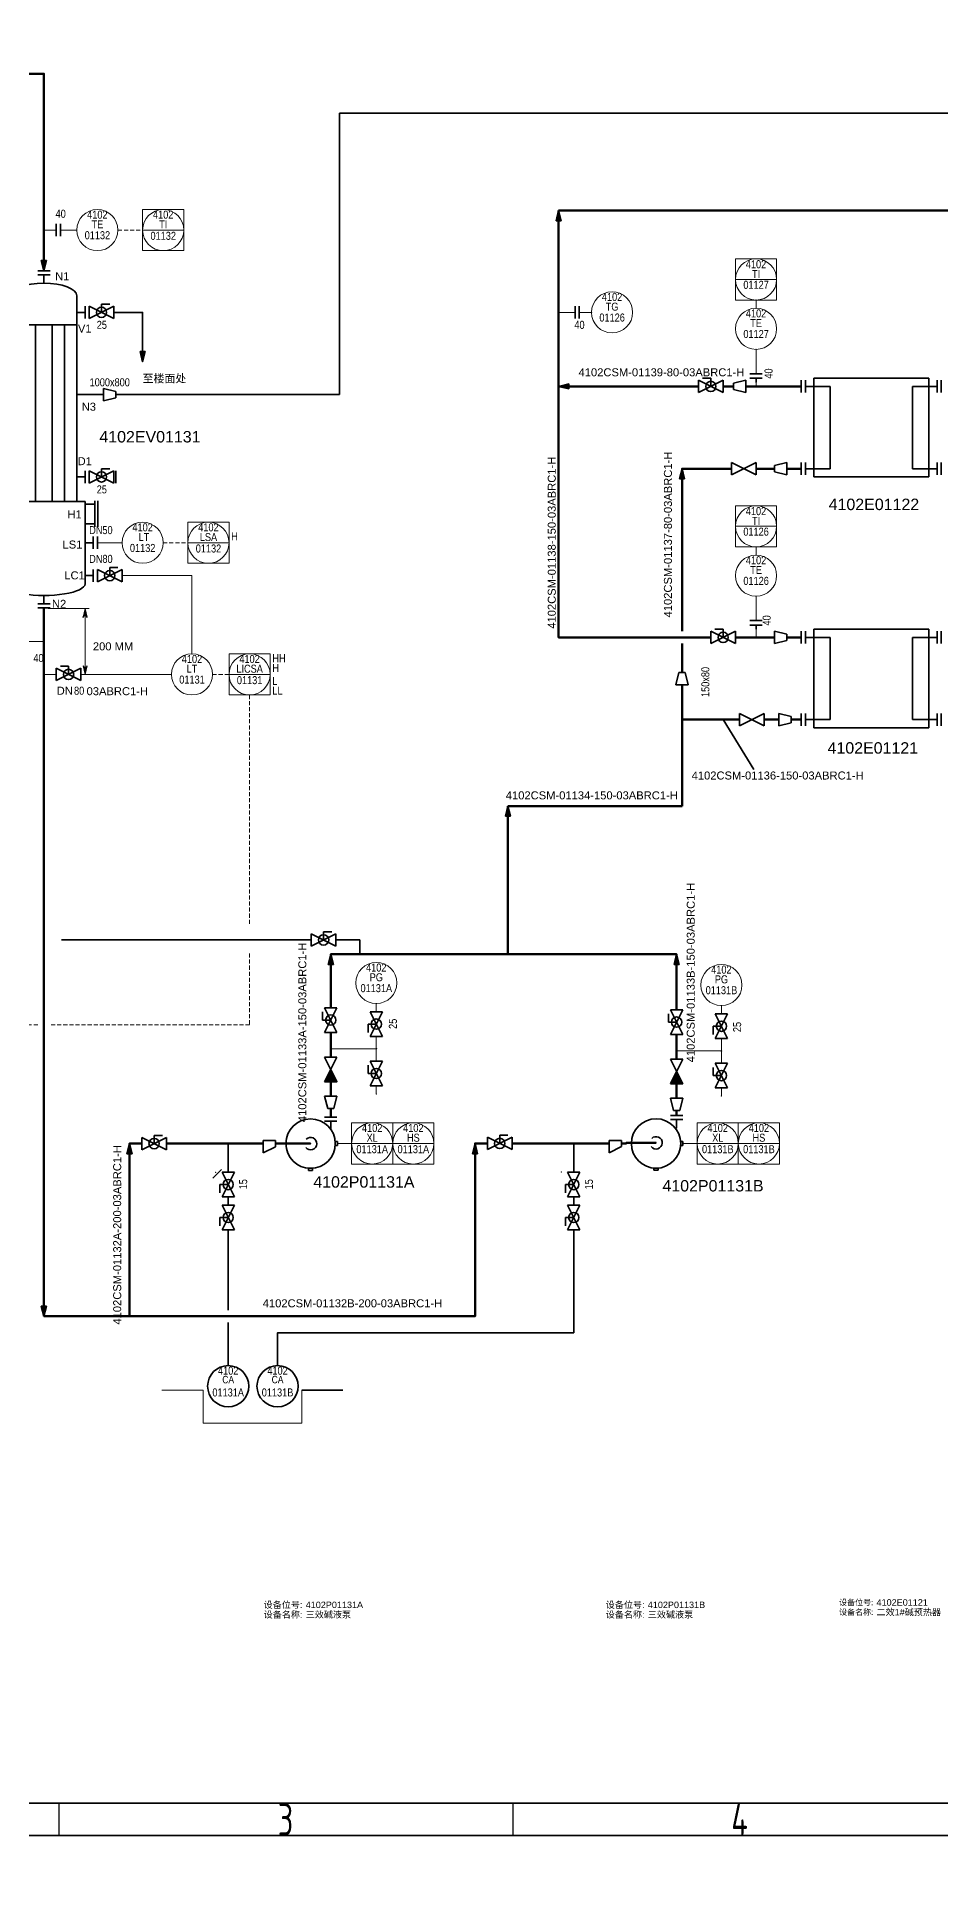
# Model space of a CAD drawing. Extents: x 757 to 8510, y -6585 to 527.
# Drawn here: x 2540 to 2819, y -883 to -316 of the extents above; entities that cross this region are included whole.
import ezdxf
from ezdxf.enums import TextEntityAlignment as Align

# ---------------------------------------------------------------- set-up
doc = ezdxf.new("R2010")
doc.units = 0
doc.header["$MEASUREMENT"] = 0
doc.linetypes.add('ELECTRIC', pattern=[0.1875, 0.125, -0.0625])
doc.layers.get('0').update_dxf_attribs({"linetype": 'CONTINUOUS'})
for name, color, linetype in [('10', 7, 'CONTINUOUS'), ('11', 7, 'CONTINUOUS'), ('12', 7, 'CONTINUOUS'), ('ConsistencyChecks', 7, 'CONTINUOUS'), ('Default', 6, 'CONTINUOUS'), ('Notes', 7, 'CONTINUOUS'), ('PUB_TITLE', 1, 'CONTINUOUS'), ('云线-1A', 6, 'CONTINUOUS'), ('图框', 92, 'CONTINUOUS')]:
    doc.layers.add(name, color=color, linetype=linetype)
doc.styles.add('Arial', font='arial.ttf')
doc.styles.add('Arial Narrow', font='ARIALN.TTF')
doc.styles.add('CD-Title Block', font='gbenor.shx', dxfattribs={"width": 0.8, "bigfont": 'gbcbig.shx'})
doc.styles.add('txt.shx', font='arial.ttf')
doc.linetypes.add('CAPILLARY', pattern='A,0.5,-0.01,["X",Standard,S=0.1,R=0,X=-0.1,Y=-0.05],-0.001', length=0.511)
pattern_1 = [(0, (2339.29, -863.77), (0, 3.175), [])]

# ---------------------------------------------------------------- blocks, each defined once
blk = doc.blocks.new('HORIZ CENTRIFUGAL PUMP', base_point=(96.52, 116.84))
at = {"color": 0, "linetype": 'ByBlock', "lineweight": -2}
blk.add_circle((96.52, 116.84), 7.62, dxfattribs=at)
blk = doc.blocks.new('CHENGDA-FLANGED NOZZLE CONNECT TO TT')
at = {"color": 0, "linetype": 'ByBlock', "lineweight": -2}
for p, q in [((0, 0), (2.54, 0)), ((2.54, 0), (2.54, 1.905)), ((2.54, 1.905), (2.54, -1.905)), ((3.81, 1.905), (3.81, -1.905))]:
    blk.add_line(p, q, dxfattribs=at)
blk = doc.blocks.new('INSTRUMENT CONNECTOR')
at = {"color": 0, "linetype": 'ByBlock', "lineweight": -2}
for p, q in [((0, 0.635), (0.635, 0.635)), ((0, -0.635), (0, 0.635)), ((0.635, 0.635), (0.635, -0.635)), ((0.635, -0.635), (0, -0.635))]:
    blk.add_line(p, q, dxfattribs=at)
blk = doc.blocks.new('FLANGED NOZZLE-INTERNAL')
at = {"color": 0, "linetype": 'ByBlock', "lineweight": -2}
blk.add_arc((0, 0), 1.91, 45.5104, 321.6705, dxfattribs=at)
blk = doc.blocks.new('CHENGDA-FALLING FILM EVAPORATOR')
at = {"color": 0, "linetype": 'ByBlock', "lineweight": -2}
for p, q in [((-10.16, 76.2), (-10.16, 12.7)), ((10.16, 12.7), (10.16, 76.2)), ((-10.16, 67.31), (10.16, 67.31)), ((-6.35, 67.31), (-6.35, 12.7)), ((-2.54, 12.7), (-2.54, 67.31)), ((-2.54, 67.31), (-2.54, 64.77)), ((2.54, 12.7), (2.54, 67.31)), ((2.54, 67.31), (2.54, 64.77)), ((6.35, 12.7), (6.35, 67.31)), ((-12.7, 12.7), (12.7, 12.7)), ((-12.7, 12.7), (-12.7, -12.7)), ((12.7, 12.7), (12.7, -12.7))]:
    blk.add_line(p, q, dxfattribs=at)
for centre, major_axis, ratio, start_param, end_param in [((0, 76.2), (-10.16, 0), 0.387989, 3.141593, 6.283185), ((0, -12.7), (-12.7, 0), 0.280773, 0, 3.141593)]:
    blk.add_ellipse(centre, major_axis=major_axis, ratio=ratio, start_param=start_param, end_param=end_param, dxfattribs=at)
blk = doc.blocks.new('CHENGDA-NO FLANGED NOZZLE')
at = {"color": 0, "linetype": 'ByBlock', "lineweight": -2}
blk.add_line((0, 0), (2.54, 0), dxfattribs=at)
blk = doc.blocks.new('DISCR FIELD MOUNTED PT')
at = {"color": 0, "linetype": 'ByBlock', "lineweight": -2}
blk.add_circle((0, 0), 6.35, dxfattribs=at)
blk = doc.blocks.new('CHENGDA-DCS FUNC ACCESS IN PRIME LOC FOR PUMP', base_point=(1.27, 1.27))
at = {"color": 0, "linetype": 'ByBlock', "lineweight": -2}
for p, q in [((-5.08, 7.62), (7.62, 7.62)), ((-5.08, -5.08), (-5.08, 7.62)), ((7.62, 7.62), (7.62, -5.08)), ((-5.08, 1.27), (7.62, 1.27)), ((7.62, -5.08), (-5.08, -5.08))]:
    blk.add_line(p, q, dxfattribs=at)
blk.add_circle((1.27, 1.27), 6.35, dxfattribs=at)
blk = doc.blocks.new('DISCR FIELD MOUNTED LT')
at = {"color": 0, "linetype": 'ByBlock', "lineweight": -2}
blk.add_circle((0, 0), 6.35, dxfattribs=at)
blk = doc.blocks.new('DISCR FIELD MOUNTED TT')
at = {"color": 0, "linetype": 'ByBlock', "lineweight": -2}
blk.add_circle((0, 0), 6.35, dxfattribs=at)
blk = doc.blocks.new('CONCENTRIC')
at = {"color": 0, "linetype": 'ByBlock', "lineweight": -2}
for p, q in [((-1.905, -1.905), (-1.905, 1.905)), ((-1.905, 1.905), (1.905, 0.953)), ((1.905, 0.953), (1.905, -0.952)), ((1.905, -0.952), (-1.905, -1.905))]:
    blk.add_line(p, q, dxfattribs=at)
blk = doc.blocks.new('CHENGDA-SAMPLES')
at = {"color": 0, "linetype": 'ByBlock', "lineweight": -2}
blk.add_circle((0, 0), 6.35, dxfattribs=at)
blk = doc.blocks.new('ECCENTRIC')
at = {"color": 0, "linetype": 'ByBlock', "lineweight": -2}
for p, q in [((1.905, 0.953), (-1.905, 0.953)), ((-1.905, 0.953), (-1.905, -2.857)), ((1.905, -0.953), (1.905, 0.953)), ((-1.905, -2.857), (1.905, -0.953))]:
    blk.add_line(p, q, dxfattribs=at)
blk = doc.blocks.new('CHECK VALVE')
at = {"linetype": 'ByBlock', "lineweight": -2}
blk.add_hatch(color=0, dxfattribs=at).paths.add_polyline_path([(-3.81, 1.905), (-3.81, -1.905), (0, 0)])
at = {"color": 0, "linetype": 'ByBlock', "lineweight": -2}
for p, q in [((3.81, 1.905), (-3.81, -1.905)), ((-3.81, 1.905), (3.81, -1.905)), ((-3.81, -1.905), (-3.81, 1.905)), ((3.81, -1.905), (3.81, 1.905))]:
    blk.add_line(p, q, dxfattribs=at)
blk.add_lwpolyline([(-3.81, 1.905), (-3.81, -1.905), (0, 0)], close=True, dxfattribs=at)
blk = doc.blocks.new('GLOBE VALVE')
at = {"color": 0, "linetype": 'ByBlock', "lineweight": -2}
for p, q in [((-3.81, -1.905), (3.81, 1.905)), ((3.81, -1.905), (-3.81, 1.905)), ((-3.81, 1.905), (-3.81, -1.905)), ((3.81, 1.905), (3.81, -1.905))]:
    blk.add_line(p, q, dxfattribs=at)
blk = doc.blocks.new('DOUBLE FLANGE')
at = {"color": 0, "linetype": 'ByBlock', "lineweight": -2}
for p, q in [((0, -1.905), (0, 1.905)), ((1.27, -1.905), (1.27, 1.905))]:
    blk.add_line(p, q, dxfattribs=at)
blk = doc.blocks.new('CHENGDA-DCS FUNC ACCESS IN PRIME LOC~1', base_point=(1.27, 1.27))
at = {"color": 0, "linetype": 'ByBlock', "lineweight": -2}
for p, q in [((-5.08, 7.62), (7.62, 7.62)), ((-5.08, -5.08), (-5.08, 7.62)), ((7.62, 7.62), (7.62, -5.08)), ((-5.08, 1.27), (7.62, 1.27)), ((7.62, -5.08), (-5.08, -5.08))]:
    blk.add_line(p, q, dxfattribs=at)
blk.add_circle((1.27, 1.27), 6.35, dxfattribs=at)
blk = doc.blocks.new('FLANGE TO AP AND TT')
at = {"color": 0, "linetype": 'ByBlock', "lineweight": -2}
for p, q in [((0, 0), (-1.27, 0)), ((0, -1.91), (0, 1.9)), ((1.37, -1.89), (1.37, 1.92))]:
    blk.add_line(p, q, dxfattribs=at)
blk = doc.blocks.new('BALL VALVE')
at = {"color": 0, "linetype": 'ByBlock', "lineweight": -2}
for p, q in [((-3.81, 1.905), (-3.81, -1.905)), ((3.81, -1.905), (-3.81, 1.905)), ((-3.81, -1.905), (3.81, 1.905)), ((0, 0), (0, 2.54)), ((0, 2.54), (2.54, 2.54)), ((3.81, 1.905), (3.81, -1.905))]:
    blk.add_line(p, q, dxfattribs=at)
blk.add_circle((0, 0), 1.587, dxfattribs=at)
blk = doc.blocks.new('FLANGE BLIND WITHOUT TAP', base_point=(0.306, 0))
at = {"color": 0, "linetype": 'ByBlock', "lineweight": -2}
blk.add_line((0.635, -1.905), (0.635, 1.905), dxfattribs=at)
blk = doc.blocks.new('A1图框_H')
at = {"layer": '图框', "linetype": 'Continuous'}
for p, q in [((-550.67, 0), (-550.67, -10)), ((-410.5, 0), (-410.5, -10))]:
    blk.add_line(p, q, dxfattribs=at)
blk.add_lwpolyline([(-831, 584), (10, 584), (10, -10), (-831, -10)], close=True, dxfattribs=at)
at = {"layer": '图框', "linetype": 'Continuous', "const_width": 0.5}
blk.add_lwpolyline([(-806, 574), (0, 574), (0, 0), (-806, 0)], close=True, dxfattribs=at)
at = {"layer": '图框', "linetype": 'Continuous', "style": 'CD-Title Block', "width": 0.8}
for s, p in [('3', (-480.67, -5)), ('4', (-340.5, -5))]:
    blk.add_text(s, height=10, dxfattribs=at).set_placement(p, align=Align.MIDDLE)

msp = doc.modelspace()

# ---------------------------------------------------------------- hatches: boundary and pattern name
at = {"layer": '11', "linetype": 'ByBlock'}
for points in [[(2701.38, -370.05), (2700.6, -373.21), (2702.18, -373.21)], [(2542.49, -388.66), (2543.27, -385.5), (2541.69, -385.5)], [(2572.97, -416.73), (2573.75, -413.57), (2572.17, -413.57)], [(2701.38, -424.35), (2704.54, -425.13), (2704.54, -423.55)], [(2739.48, -449.75), (2738.7, -452.91), (2740.28, -452.91)], [(2685.74, -553.89), (2684.96, -557.05), (2686.54, -557.05)], [(2631.05, -599.61), (2630.27, -602.77), (2631.85, -602.77)], [(2737.81, -599.61), (2737.03, -602.77), (2738.61, -602.77)], [(2568.9, -658.08), (2568.12, -661.24), (2569.7, -661.24)], [(2675.58, -658.03), (2674.8, -661.19), (2676.38, -661.19)], [(2542.49, -711.37), (2543.27, -708.21), (2541.69, -708.21)]]:
    msp.add_hatch(color=7, dxfattribs=at).paths.add_polyline_path(points)
at = {"layer": 'Default', "linetype": 'ByBlock'}
for points in [[(2555.19, -494.76), (2555.8, -495.57), (2555.19, -492.93), (2554.58, -495.57)], [(2555.8, -510.61), (2555.19, -513.25), (2554.58, -510.61), (2555.19, -511.42)]]:
    msp.add_hatch(color=7, dxfattribs=at).paths.add_polyline_path(points)
h = msp.add_hatch(dxfattribs=at)
h.set_pattern_fill('LINE', scale=25.4, style=0)
h.set_pattern_definition(pattern_1)
h.paths.add_polyline_path([(2555.19, -494.76), (2555.8, -495.57), (2555.19, -492.93), (2554.58, -495.57)])
h = msp.add_hatch(dxfattribs=at)
h.set_pattern_fill('LINE', scale=25.4, style=0)
h.set_pattern_definition(pattern_1)
h.paths.add_polyline_path([(2555.8, -510.61), (2555.19, -513.25), (2554.58, -510.61), (2555.19, -511.42)])

# ---------------------------------------------------------------- linework, layer by layer
at = {"layer": '10', "color": 16, "linetype": 'Continuous', "lineweight": 35, "true_color": 0x800000}
for p, q in [((2780.12, -421.81), (2780.12, -452.29)), ((2815.68, -421.81), (2780.12, -421.81)), ((2815.68, -452.29), (2815.68, -421.81)), ((2780.12, -452.29), (2815.68, -452.29)), ((2555.19, -460.72), (2558.19, -460.72)), ((2558.19, -459.72), (2558.19, -467.72)), ((2559.19, -459.72), (2559.19, -467.72)), ((2555.19, -466.72), (2558.19, -466.72)), ((2780.12, -499.28), (2780.12, -529.76)), ((2815.68, -499.28), (2780.12, -499.28)), ((2815.68, -529.76), (2815.68, -499.28)), ((2780.12, -529.76), (2815.68, -529.76))]:
    msp.add_line(p, q, dxfattribs=at)
at = {"layer": '11', "color": 56, "linetype": 'Continuous', "lineweight": 35, "true_color": 0x808000}
for p, q in [((2633.78, -339.97), (2980.78, -339.97)), ((2640.02, -595.22), (2632.65, -595.22)), ((2640.02, -599.61), (2640.02, -595.22))]:
    msp.add_line(p, q, dxfattribs=at)
at = {"layer": '11', "color": 7, "linetype": 'Continuous', "lineweight": 35}
for p, q in [((2701.38, -370.05), (2700.6, -373.21)), ((2700.6, -373.21), (2702.18, -373.21)), ((2702.18, -373.21), (2701.38, -370.05)), ((2541.69, -385.5), (2542.49, -388.66)), ((2543.27, -385.5), (2541.69, -385.5)), ((2542.49, -388.66), (2543.27, -385.5)), ((2572.17, -413.57), (2572.97, -416.73)), ((2573.75, -413.57), (2572.17, -413.57)), ((2572.97, -416.73), (2573.75, -413.57)), ((2704.54, -423.55), (2701.38, -424.35)), ((2701.38, -424.35), (2704.54, -425.13)), ((2704.54, -425.13), (2704.54, -423.55)), ((2739.48, -449.75), (2738.7, -452.91)), ((2738.7, -452.91), (2740.28, -452.91)), ((2740.28, -452.91), (2739.48, -449.75)), ((2685.74, -553.89), (2684.96, -557.05)), ((2686.54, -557.05), (2685.74, -553.89)), ((2684.96, -557.05), (2686.54, -557.05)), ((2631.05, -599.61), (2630.27, -602.77)), ((2631.85, -602.77), (2631.05, -599.61)), ((2737.81, -599.61), (2737.03, -602.77)), ((2738.61, -602.77), (2737.81, -599.61)), ((2630.27, -602.77), (2631.85, -602.77)), ((2737.03, -602.77), (2738.61, -602.77)), ((2568.9, -658.08), (2568.12, -661.24)), ((2568.12, -661.24), (2569.7, -661.24)), ((2569.7, -661.24), (2568.9, -658.08)), ((2675.58, -658.03), (2674.8, -661.19)), ((2674.8, -661.19), (2676.38, -661.19)), ((2676.38, -661.19), (2675.58, -658.03)), ((2541.69, -708.21), (2542.49, -711.37)), ((2543.27, -708.21), (2541.69, -708.21)), ((2542.49, -711.37), (2543.27, -708.21))]:
    msp.add_line(p, q, dxfattribs=at)
at = {"layer": '11', "color": 56, "linetype": 'Continuous', "lineweight": 70, "true_color": 0x808000}
for p, q in [((2701.38, -401.49), (2701.38, -370.05)), ((2701.38, -370.05), (2980.78, -370.05)), ((2542.49, -513.25), (2542.49, -711.37)), ((2739.48, -553.89), (2739.48, -527.22)), ((2685.74, -599.61), (2685.74, -553.89)), ((2685.74, -553.89), (2739.48, -553.89)), ((2542.49, -711.37), (2568.9, -711.37))]:
    msp.add_line(p, q, dxfattribs=at)
for points in [[(2527.25, -327.83), (2542.49, -327.83), (2542.49, -388.66)], [(2701.38, -424.35), (2701.38, -401.49)], [(2744.56, -424.35), (2701.38, -424.35)], [(2701.38, -437), (2701.38, -424.35)], [(2755.35, -424.35), (2752.18, -424.35)], [(2762.34, -424.35), (2759.16, -424.35)], [(2776.31, -424.35), (2762.34, -424.35)], [(2748.37, -501.82), (2701.38, -501.82), (2701.38, -437)], [(2739.48, -499.92), (2739.48, -449.75), (2754.72, -449.75)], [(2762.34, -449.75), (2768.05, -449.75)], [(2771.86, -449.75), (2776.31, -449.75)], [(2542.49, -492.69), (2542.49, -503.09)], [(2542.49, -503.09), (2542.49, -513.25)], [(2739.48, -512.61), (2739.48, -503.72)], [(2762.34, -501.82), (2755.99, -501.82)], [(2768.05, -501.82), (2762.34, -501.82)], [(2776.31, -501.82), (2771.86, -501.82)], [(2739.48, -527.22), (2739.48, -516.42)], [(2739.48, -527.22), (2757.26, -527.22)], [(2764.88, -527.22), (2769.32, -527.22)], [(2773.13, -527.22), (2776.31, -527.22)], [(2631.05, -616.12), (2631.05, -599.61), (2640.02, -599.61)], [(2640.02, -599.61), (2670.5, -599.61)], [(2670.5, -599.61), (2685.74, -599.61)], [(2737.81, -616.75), (2737.81, -599.61), (2685.74, -599.61)], [(2631.05, -628.82), (2631.05, -623.74)], [(2737.81, -629.45), (2737.81, -624.38)], [(2631.05, -631.36), (2631.05, -628.82)], [(2737.81, -631.99), (2737.81, -629.45)], [(2631.05, -643.42), (2631.05, -638.98)], [(2737.81, -644.06), (2737.81, -639.62)], [(2631.05, -649.88), (2631.05, -647.23)], [(2737.82, -649.41), (2737.82, -648.65), (2737.81, -648.65), (2737.81, -647.87)], [(2568.9, -711.37), (2675.58, -711.37), (2675.58, -658.03), (2679.39, -658.03)], [(2568.9, -711.37), (2568.9, -658.08), (2572.71, -658.08)], [(2580.33, -658.08), (2599.38, -658.08)], [(2599.38, -658.08), (2610.17, -658.08)], [(2613.98, -658.08), (2624.82, -658.08)], [(2687.01, -658.03), (2706.06, -658.03)], [(2706.06, -658.03), (2717.02, -658.03)], [(2720.83, -658.03), (2722.33, -658.03), (2722.33, -657.84), (2731.46, -657.84)]]:
    msp.add_lwpolyline(points, dxfattribs=at)
at = {"layer": '11', "color": 56, "linetype": 'Continuous', "lineweight": 35, "true_color": 0x808000}
for points in [[(2633.78, -339.97), (2633.78, -426.89)], [(2564.08, -401.49), (2572.97, -401.49), (2572.97, -416.73)], [(2560.9, -426.89), (2555.29, -426.89)], [(2633.78, -426.89), (2564.71, -426.89)], [(2625.03, -595.22), (2547.9, -595.22)], [(2599.38, -658.08), (2599.38, -666.92)], [(2706.06, -658.03), (2706.06, -666.92)], [(2599.38, -674.54), (2599.38, -677.08)], [(2706.06, -674.54), (2706.06, -677.08)], [(2599.38, -684.7), (2599.38, -709.47)], [(2706.06, -684.7), (2706.06, -716.45), (2614.62, -716.45), (2614.62, -726.61)], [(2599.38, -713.27), (2599.38, -726.61)]]:
    msp.add_lwpolyline(points, dxfattribs=at)
at = {"layer": '11', "color": 7, "linetype": 'Continuous', "lineweight": 0}
for points in [[(2701.38, -370.05), (2700.6, -373.21), (2702.18, -373.21)], [(2542.49, -388.66), (2543.27, -385.5), (2541.69, -385.5)], [(2572.97, -416.73), (2573.75, -413.57), (2572.17, -413.57)], [(2701.38, -424.35), (2704.54, -425.13), (2704.54, -423.55)], [(2739.48, -449.75), (2738.7, -452.91), (2740.28, -452.91)], [(2685.74, -553.89), (2684.96, -557.05), (2686.54, -557.05)], [(2631.05, -599.61), (2630.27, -602.77), (2631.85, -602.77)], [(2737.81, -599.61), (2737.03, -602.77), (2738.61, -602.77)], [(2568.9, -658.08), (2568.12, -661.24), (2569.7, -661.24)], [(2675.58, -658.03), (2674.8, -661.19), (2676.38, -661.19)], [(2542.49, -711.37), (2543.27, -708.21), (2541.69, -708.21)]]:
    msp.add_lwpolyline(points, close=True, dxfattribs=at)
at = {"layer": '11', "color": 7, "linetype": 'Continuous', "lineweight": 35}
msp.add_lwpolyline([(2761.68, -542.58), (2752.18, -527.22)], dxfattribs=at)
for p in [(2701.38, -401.49), (2701.38, -424.35), (2762.34, -424.35), (2542.49, -503.09), (2762.34, -501.82), (2542.49, -513.25), (2739.48, -527.22), (2631.05, -628.82), (2737.81, -629.45), (2599.38, -658.08), (2706.06, -658.03)]:
    msp.add_point(p, dxfattribs=at)
at = {"layer": '12', "color": 96, "linetype": 'ELECTRIC', "lineweight": 18, "ltscale": 10, "true_color": 0x008000}
for p, q in [((2605.99, -599.4), (2605.99, -621.38)), ((2605.99, -621.38), (2544.39, -621.38))]:
    msp.add_line(p, q, dxfattribs=at)
at = {"layer": '12', "color": 96, "linetype": 'Continuous', "lineweight": 18, "true_color": 0x008000}
for points in [[(2542.49, -376.09), (2546.3, -376.09)], [(2547.57, -376.09), (2552.65, -376.09)], [(2701.38, -401.49), (2706.46, -401.49)], [(2707.73, -401.49), (2711.54, -401.49)], [(2762.34, -420.48), (2762.34, -412.92)], [(2762.34, -424.35), (2762.34, -423.08)], [(2559, -472.61), (2566.62, -472.61)], [(2762.34, -496.68), (2762.34, -489.12)], [(2542.49, -503.09), (2537.41, -503.09)], [(2762.34, -501.82), (2762.34, -499.28)], [(2546.3, -513.25), (2542.49, -513.25)], [(2645.1, -617.39), (2645.1, -614.85)], [(2751.64, -618.03), (2751.64, -615.49)], [(2645.1, -625.01), (2645.1, -628.82)], [(2751.64, -625.65), (2751.64, -629.45)], [(2645.1, -628.82), (2631.05, -628.82)], [(2645.1, -628.82), (2645.1, -632.63)], [(2751.64, -629.45), (2737.81, -629.45)], [(2751.64, -629.45), (2751.64, -633.26)], [(2645.1, -640.25), (2645.1, -642.79)], [(2751.64, -640.88), (2751.64, -643.42)]]:
    msp.add_lwpolyline(points, dxfattribs=at)
at = {"layer": '12', "color": 96, "linetype": 'ELECTRIC', "lineweight": 18, "ltscale": 10, "true_color": 0x008000}
for points in [[(2565.35, -376.09), (2572.97, -376.09)], [(2579.32, -472.61), (2586.94, -472.61)], [(2594.56, -513.25), (2599.64, -513.25)], [(2605.99, -519.6), (2605.99, -590.3)], [(2540.59, -621.38), (2419.28, -621.38)]]:
    msp.add_lwpolyline(points, dxfattribs=at)
at = {"layer": '12', "color": 96, "linetype": 'ELECTRIC', "lineweight": 18, "true_color": 0x008000}
for points in [[(2762.34, -400.22), (2762.34, -397.68)], [(2762.34, -476.42), (2762.34, -473.88)], [(2633.07, -658.03), (2637.48, -658.03)], [(2739.71, -658.05), (2741.32, -658.05), (2741.32, -658.03), (2744.16, -658.03)]]:
    msp.add_lwpolyline(points, dxfattribs=at)
at = {"layer": '12', "color": 96, "linetype": 'CAPILLARY', "lineweight": 18, "true_color": 0x008000}
for points in [[(2566.62, -482.77), (2588.21, -482.77), (2588.21, -506.9)], [(2553.92, -513.25), (2581.86, -513.25)]]:
    msp.add_lwpolyline(points, dxfattribs=at)
at = {"layer": '12', "color": 7, "linetype": 'Continuous', "lineweight": 35}
for p in [(2645.1, -628.82), (2751.64, -629.45)]:
    msp.add_point(p, dxfattribs=at)
at = {"layer": 'ConsistencyChecks', "color": 7, "linetype": 'Continuous', "lineweight": 9}
for p in [(2546.3, -376.09), (2547.57, -376.09), (2552.65, -376.09), (2565.35, -376.09), (2572.97, -376.09), (2542.49, -388.66), (2542.49, -392.47), (2556.46, -401.49), (2556.46, -401.49), (2564.08, -401.49), (2701.38, -401.49), (2701.38, -401.49), (2701.38, -401.49), (2706.46, -401.49), (2707.73, -401.49), (2711.54, -401.49), (2762.34, -397.68), (2762.34, -400.22), (2552.65, -411.65), (2762.34, -412.92), (2701.38, -424.35), (2701.38, -424.35), (2701.38, -424.35), (2744.56, -424.35), (2752.18, -424.35), (2755.35, -424.35), (2759.16, -424.35), (2762.34, -420.48), (2762.34, -423.08), (2762.34, -424.35), (2762.34, -424.35), (2762.34, -424.35), (2776.31, -424.35), (2780.12, -424.35), (2815.68, -424.35), (2552.65, -426.89), (2555.29, -426.89), (2560.9, -426.89), (2564.71, -426.89), (2623.77, -426.89), (2556.46, -452.29), (2556.46, -452.29), (2564.08, -452.29), (2564.08, -452.29), (2754.72, -449.75), (2762.34, -449.75), (2768.05, -449.75), (2771.86, -449.75), (2776.31, -449.75), (2780.12, -449.75), (2815.68, -449.75), (2555.19, -463.72), (2555.19, -472.61), (2559, -472.61), (2566.62, -472.61), (2579.32, -472.61), (2586.94, -472.61), (2762.34, -473.88), (2762.34, -476.42), (2555.19, -482.77), (2559, -482.77), (2559, -482.77), (2566.62, -482.77), (2542.49, -488.88), (2762.34, -489.12), (2762.34, -496.68), (2542.49, -503.09), (2542.49, -503.09), (2542.49, -503.09), (2748.37, -501.82), (2755.99, -501.82), (2762.34, -499.28), (2762.34, -501.82), (2762.34, -501.82), (2762.34, -501.82), (2768.05, -501.82), (2771.86, -501.82), (2776.31, -501.82), (2780.12, -501.82), (2815.68, -501.82), (2588.21, -506.9), (2542.49, -513.25), (2542.49, -513.25), (2542.49, -513.25), (2546.3, -513.25), (2553.92, -513.25), (2581.86, -513.25), (2594.56, -513.25), (2599.64, -513.25), (2739.48, -512.61), (2605.99, -519.6), (2739.48, -516.42), (2739.48, -527.22), (2739.48, -527.22), (2739.48, -527.22), (2757.26, -527.22), (2764.88, -527.22), (2769.32, -527.22), (2773.13, -527.22), (2776.31, -527.22), (2780.12, -527.22), (2815.68, -527.22), (2625.03, -595.22), (2632.65, -595.22), (2631.05, -616.12), (2645.1, -614.85), (2737.81, -616.75), (2751.64, -615.49), (2645.1, -617.39), (2751.64, -618.03), (2631.05, -623.74), (2645.1, -625.01), (2737.81, -624.38), (2751.64, -625.65), (2631.05, -628.82), (2631.05, -628.82), (2631.05, -628.82), (2631.05, -631.36), (2645.1, -628.82), (2645.1, -628.82), (2645.1, -628.82), (2645.1, -632.63), (2737.81, -629.45), (2737.81, -629.45), (2737.81, -629.45), (2737.81, -631.99), (2751.64, -629.45), (2751.64, -629.45), (2751.64, -629.45), (2751.64, -633.26), (2631.05, -638.98), (2737.81, -639.62), (2631.05, -643.42), (2645.1, -640.25), (2737.81, -644.06), (2751.64, -640.88), (2631.05, -647.23), (2631.05, -649.88), (2737.81, -647.87), (2737.82, -649.41), (2631.05, -653.69), (2737.82, -653.22), (2572.71, -658.08), (2580.33, -658.08), (2599.38, -658.08), (2599.38, -658.08), (2599.38, -658.08), (2610.17, -658.08), (2613.98, -658.08), (2633.07, -658.03), (2637.48, -658.03), (2650.18, -658.03), (2650.18, -658.03), (2679.39, -658.03), (2687.01, -658.03), (2706.06, -658.03), (2706.06, -658.03), (2706.06, -658.03), (2717.02, -658.03), (2720.83, -658.03), (2739.71, -658.05), (2744.16, -658.03), (2756.86, -658.03), (2756.86, -658.03), (2595.51, -666.92), (2599.38, -666.92), (2624.82, -666.33), (2706.06, -666.92), (2731.46, -666.3), (2599.38, -674.54), (2599.38, -677.08), (2706.06, -674.54), (2706.06, -677.08), (2599.38, -684.7), (2706.06, -684.7)]:
    msp.add_point(p, dxfattribs=at)
at = {"layer": 'ConsistencyChecks', "color": 5, "linetype": 'Continuous', "lineweight": 9}
for p in [(2572.97, -416.73), (2542.49, -492.69), (2645.1, -642.79), (2751.64, -643.42), (2624.82, -658.08), (2624.82, -658.08), (2632.44, -658.03), (2731.46, -657.84), (2731.46, -657.84), (2739.08, -658.05), (2595.51, -666.92), (2624.82, -665.7), (2702.18, -666.87), (2702.18, -666.87), (2731.46, -665.67), (2599.38, -726.61), (2614.62, -726.61), (2593.03, -732.96), (2605.73, -732.96), (2608.27, -732.96), (2620.97, -732.96), (2599.38, -739.31), (2614.62, -739.31)]:
    msp.add_point(p, dxfattribs=at)
at = {"layer": 'Default', "color": 7, "linetype": 'Continuous', "lineweight": 0}
for p, q in [((2555.19, -492.93), (2543.76, -492.93)), ((2555.19, -492.93), (2554.58, -495.57)), ((2554.58, -495.57), (2555.19, -494.76)), ((2556.46, -492.93), (2555.19, -492.93)), ((2555.8, -495.57), (2555.19, -492.93)), ((2555.19, -513.25), (2555.19, -492.93)), ((2555.19, -494.76), (2555.8, -495.57)), ((2554.58, -510.61), (2555.19, -511.42)), ((2555.19, -513.25), (2554.58, -510.61)), ((2555.19, -511.42), (2555.8, -510.61)), ((2555.8, -510.61), (2555.19, -513.25))]:
    msp.add_line(p, q, dxfattribs=at)
for points in [[(2555.19, -494.76), (2555.8, -495.57), (2555.19, -492.93), (2554.58, -495.57)], [(2555.8, -510.61), (2555.19, -513.25), (2554.58, -510.61), (2555.19, -511.42)]]:
    msp.add_lwpolyline(points, close=True, dxfattribs=at)
at = {"layer": 'Notes', "color": 7, "linetype": 'Continuous', "lineweight": 35}
for p, q in [((2780.12, -424.35), (2785.2, -424.35)), ((2785.2, -424.35), (2785.2, -449.75)), ((2810.6, -424.35), (2810.6, -449.75)), ((2815.68, -424.35), (2810.6, -424.35)), ((2785.2, -449.75), (2780.12, -449.75)), ((2810.6, -449.75), (2815.68, -449.75)), ((2780.12, -501.82), (2785.2, -501.82)), ((2785.2, -501.82), (2785.2, -527.22)), ((2810.6, -501.82), (2810.6, -527.22)), ((2815.68, -501.82), (2810.6, -501.82)), ((2785.2, -527.22), (2780.12, -527.22)), ((2810.6, -527.22), (2815.68, -527.22)), ((2622.11, -734.23), (2634.81, -734.23))]:
    msp.add_line(p, q, dxfattribs=at)
at = {"layer": 'Notes', "color": 7, "linetype": 'Continuous', "lineweight": 0}
for p, q in [((2591.63, -734.23), (2578.93, -734.23)), ((2591.63, -744.39), (2591.63, -734.23)), ((2622.11, -734.23), (2622.11, -744.39)), ((2622.11, -744.39), (2591.63, -744.39))]:
    msp.add_line(p, q, dxfattribs=at)
at = {"layer": 'PUB_TITLE', "color": 2}
msp.add_lwpolyline([(2266.75, -277.65), (3107.75, -277.65), (3107.75, -871.65), (2266.75, -871.65)], close=True, dxfattribs=at)
at = {"layer": '云线-1A', "color": 1, "lineweight": 35}
msp.add_line((7953.9, -871.65), (1023.5, -871.65), dxfattribs=at)

# ---------------------------------------------------------------- block references
at = {"layer": '10', "color": 16, "linetype": 'Continuous', "lineweight": 35, "true_color": 0x800000, "xscale": -1}
for name, p, rotation in [('CHENGDA-FLANGED NOZZLE CONNECT TO TT', (2542.49, -392.47), 269.9999999999941), ('CHENGDA-FLANGED NOZZLE CONNECT TO TT', (2552.65, -401.49), 180), ('CHENGDA-FLANGED NOZZLE CONNECT TO TT', (2815.68, -424.35), 180), ('CHENGDA-NO FLANGED NOZZLE', (2552.65, -426.89), 180), ('CHENGDA-FLANGED NOZZLE CONNECT TO TT', (2552.65, -452.29), 180), ('CHENGDA-FLANGED NOZZLE CONNECT TO TT', (2815.68, -449.75), 180), ('CHENGDA-FLANGED NOZZLE CONNECT TO TT', (2542.49, -488.88), 90.00000000000593), ('CHENGDA-FLANGED NOZZLE CONNECT TO TT', (2815.68, -501.82), 180), ('CHENGDA-FLANGED NOZZLE CONNECT TO TT', (2815.68, -527.22), 180), ('CHENGDA-FLANGED NOZZLE CONNECT TO TT', (2631.05, -653.69), 269.9999999999941), ('CHENGDA-FLANGED NOZZLE CONNECT TO TT', (2737.82, -653.22), 269.9999999999941), ('INSTRUMENT CONNECTOR', (2632.44, -658.03), 180), ('INSTRUMENT CONNECTOR', (2739.08, -658.05), 180), ('INSTRUMENT CONNECTOR', (2624.82, -665.7), 90.00000000000593), ('INSTRUMENT CONNECTOR', (2731.46, -665.67), 90.00000000000593)]:
    msp.add_blockref(name, p, dxfattribs=dict(at, rotation=rotation))
at = {"layer": '10', "color": 16, "linetype": 'Continuous', "lineweight": 35, "true_color": 0x800000}
for name, p in [('CHENGDA-FALLING FILM EVAPORATOR', (2542.49, -472.61)), ('CHENGDA-FLANGED NOZZLE CONNECT TO TT', (2555.19, -472.61)), ('CHENGDA-FLANGED NOZZLE CONNECT TO TT', (2555.19, -482.77)), ('HORIZ CENTRIFUGAL PUMP', (2624.82, -658.08)), ('HORIZ CENTRIFUGAL PUMP', (2731.46, -658.05))]:
    msp.add_blockref(name, p, dxfattribs=at)
at = {"layer": '10', "color": 16, "linetype": 'Continuous', "lineweight": 35, "true_color": 0x800000, "xscale": -1}
for name, p in [('CHENGDA-FLANGED NOZZLE CONNECT TO TT', (2780.12, -424.35)), ('CHENGDA-FLANGED NOZZLE CONNECT TO TT', (2780.12, -449.75)), ('CHENGDA-FLANGED NOZZLE CONNECT TO TT', (2780.12, -501.82)), ('CHENGDA-FLANGED NOZZLE CONNECT TO TT', (2780.12, -527.22)), ('FLANGED NOZZLE-INTERNAL', (2624.82, -658.08)), ('FLANGED NOZZLE-INTERNAL', (2731.46, -657.84))]:
    msp.add_blockref(name, p, dxfattribs=at)
at = {"layer": '11', "color": 56, "linetype": 'Continuous', "lineweight": 35, "true_color": 0x808000, "xscale": -1}
for name, p, rotation in [('DOUBLE FLANGE', (2546.3, -376.09), 180), ('DOUBLE FLANGE', (2706.46, -401.49), 180), ('CONCENTRIC', (2739.48, -514.52), 269.9999999999941), ('BALL VALVE', (2645.1, -621.2), 90.00000000000593), ('BALL VALVE', (2751.64, -621.84), 90.00000000000593), ('BALL VALVE', (2599.38, -670.73), 90.00000000000593), ('BALL VALVE', (2706.06, -670.73), 90.00000000000593), ('BALL VALVE', (2599.38, -680.89), 90.00000000000593), ('BALL VALVE', (2706.06, -680.89), 90.00000000000593)]:
    msp.add_blockref(name, p, dxfattribs=dict(at, rotation=rotation))
at = {"layer": '11', "color": 56, "linetype": 'Continuous', "lineweight": 35, "true_color": 0x808000}
for name, p in [('BALL VALVE', (2560.27, -401.49)), ('CONCENTRIC', (2562.81, -426.89)), ('BALL VALVE', (2560.27, -452.29)), ('FLANGE BLIND WITHOUT TAP', (2564.41, -452.29)), ('GLOBE VALVE', (2758.53, -449.75)), ('BALL VALVE', (2562.81, -482.77)), ('CONCENTRIC', (2769.96, -501.82)), ('GLOBE VALVE', (2761.07, -527.22)), ('CONCENTRIC', (2771.23, -527.22)), ('BALL VALVE', (2628.84, -595.22)), ('BALL VALVE', (2576.52, -658.08)), ('BALL VALVE', (2683.2, -658.03)), ('ECCENTRIC', (2612.08, -658.08)), ('ECCENTRIC', (2718.92, -658.03)), ('CHENGDA-SAMPLES', (2599.38, -732.96))]:
    msp.add_blockref(name, p, dxfattribs=at)
at = {"layer": '11', "color": 56, "linetype": 'Continuous', "lineweight": 35, "true_color": 0x808000, "xscale": -1}
for name, p in [('BALL VALVE', (2748.37, -424.35)), ('CONCENTRIC', (2757.26, -424.35)), ('BALL VALVE', (2752.18, -501.82)), ('BALL VALVE', (2550.11, -513.25)), ('CHENGDA-SAMPLES', (2614.62, -732.96))]:
    msp.add_blockref(name, p, dxfattribs=at)
at = {"layer": '11', "color": 56, "linetype": 'Continuous', "lineweight": 35, "true_color": 0x808000}
for name, p, rotation in [('FLANGE TO AP AND TT', (2762.34, -421.81), 90.00000000000594), ('CONCENTRIC', (2769.96, -449.75), 180.0000000000119), ('FLANGE TO AP AND TT', (2762.34, -498.01), 90.00000000000594), ('BALL VALVE', (2631.05, -619.93), 90.00000000000594), ('BALL VALVE', (2737.81, -620.57), 90.00000000000594), ('CHECK VALVE', (2631.05, -635.17), 90.00000000000594), ('BALL VALVE', (2645.1, -636.44), 90.00000000000594), ('CHECK VALVE', (2737.81, -635.8), 90.00000000000594), ('BALL VALVE', (2751.64, -637.08), 90.00000000000594), ('CONCENTRIC', (2631.05, -645.33), 269.9999999999941), ('CONCENTRIC', (2737.81, -645.96), 269.9999999999941), ('FLANGE BLIND WITHOUT TAP', (2595.74, -667.15), 315.0000000000473)]:
    msp.add_blockref(name, p, dxfattribs=dict(at, rotation=rotation))
at = {"layer": '12', "color": 96, "linetype": 'Continuous', "lineweight": 18, "true_color": 0x008000}
for name, p in [('DISCR FIELD MOUNTED TT', (2559, -376.09)), ('CHENGDA-DCS FUNC ACCESS IN PRIME LOC FOR PUMP', (2579.32, -376.09)), ('CHENGDA-DCS FUNC ACCESS IN PRIME LOC~1', (2762.34, -391.33)), ('DISCR FIELD MOUNTED TT', (2717.89, -401.49)), ('DISCR FIELD MOUNTED TT', (2762.34, -406.57)), ('CHENGDA-DCS FUNC ACCESS IN PRIME LOC~1', (2762.34, -467.53)), ('DISCR FIELD MOUNTED LT', (2572.97, -472.61)), ('CHENGDA-DCS FUNC ACCESS IN PRIME LOC FOR PUMP', (2593.29, -472.61)), ('DISCR FIELD MOUNTED TT', (2762.34, -482.77)), ('DISCR FIELD MOUNTED LT', (2588.21, -513.25)), ('CHENGDA-DCS FUNC ACCESS IN PRIME LOC FOR PUMP', (2605.99, -513.25)), ('DISCR FIELD MOUNTED PT', (2645.1, -608.5)), ('DISCR FIELD MOUNTED PT', (2751.64, -609.13)), ('CHENGDA-DCS FUNC ACCESS IN PRIME LOC FOR PUMP', (2643.83, -658.03)), ('CHENGDA-DCS FUNC ACCESS IN PRIME LOC FOR PUMP', (2656.53, -658.03)), ('CHENGDA-DCS FUNC ACCESS IN PRIME LOC FOR PUMP', (2750.51, -658.03)), ('CHENGDA-DCS FUNC ACCESS IN PRIME LOC FOR PUMP', (2763.21, -658.03))]:
    msp.add_blockref(name, p, dxfattribs=at)
at = {"layer": '图框', "linetype": 'Continuous'}
msp.add_blockref('A1图框_H', (3097.75, -861.65), dxfattribs=at)

# ---------------------------------------------------------------- texts
at = {"layer": '10', "color": 7}
for s, height, style, p in [('N1', 2.469, 'Arial', (2548.15, -390.34)), ('V1', 2.469, 'Arial', (2555.1, -406.48)), ('N3', 2.469, 'Arial', (2556.37, -430.61)), ('4102EV01131', 3.5278, 'Arial', (2575.23, -439.89)), ('D1', 2.469, 'Arial', (2555.1, -447.43)), ('H1', 2.469, 'Arial', (2551.96, -463.85)), ('4102E01122', 3.528, 'Arial', (2798.72, -460.76)), ('DN50', 2.469, 'Arial Narrow', (2560.09, -468.7)), ('LS1', 2.469, 'Arial', (2551.31, -473.16)), ('DN80', 2.469, 'Arial Narrow', (2560.09, -477.59)), ('LC1', 2.469, 'Arial', (2551.96, -482.68)), ('N2', 2.469, 'Arial', (2547.19, -491.46)), ('4102E01121', 3.528, 'Arial', (2798.38, -535.95)), ('4102P01131A', 3.5278, 'Arial', (2641.28, -669.92)), ('4102P01131B', 3.5278, 'Arial', (2749.05, -671.1))]:
    msp.add_text(s, height=height, dxfattribs=dict(at, style=style)).set_placement(p, align=Align.MIDDLE_CENTER)
at = {"layer": '10', "color": 7, "style": 'txt.shx'}
for s, height, p in [('设备位号:', 2, (2622.31, -800.46)), ('设备名称:', 2, (2622.31, -803.46)), ('设备位号:', 2, (2727.91, -800.46)), ('设备名称:', 2, (2727.91, -803.46)), ('设备位号:', 1.764, (2798.53, -799.7)), ('设备名称:', 1.764, (2798.53, -802.7))]:
    msp.add_text(s, height=height, dxfattribs=at).set_placement(p, align=Align.MIDDLE_RIGHT)
for s, p in [('4102P01131A', (2623.31, -800.46)), ('三效碱液泵', (2623.31, -803.46)), ('4102P01131B', (2728.91, -800.46)), ('三效碱液泵', (2728.91, -803.46)), ('4102E01121', (2799.53, -799.71)), ('二效1#碱预热器', (2799.53, -802.71))]:
    msp.add_text(s, height=2, dxfattribs=at).set_placement(p, align=Align.MIDDLE_LEFT)
at = {"layer": '11', "color": 7, "style": 'Arial Narrow'}
for s, height, p in [('40', 2.469, (2547.67, -371.05)), ('25', 2.469, (2560.37, -405.34)), ('40', 2.469, (2707.83, -405.34)), ('1000x800', 2.469, (2562.81, -423.08)), ('25', 2.469, (2560.37, -456.14)), ('4102', 2.469, (2599.38, -728.17)), ('CA', 2.293, (2599.38, -730.92)), ('4102', 2.469, (2614.62, -728.17)), ('CA', 2.293, (2614.62, -730.92)), ('01131A', 2.469, (2599.38, -734.89)), ('01131B', 2.469, (2614.62, -734.89))]:
    msp.add_text(s, height=height, dxfattribs=at).set_placement(p, align=Align.MIDDLE_CENTER)
at = {"layer": '11', "color": 7, "style": 'Arial'}
for s, p in [('4102CSM-01139-80-03ABRC1-H', (2733.13, -421.23)), ('4102CSM-01136-150-03ABRC1-H', (2769, -545.69)), ('4102CSM-01134-150-03ABRC1-H', (2711.63, -551.82)), ('4102CSM-01132B-200-03ABRC1-H', (2637.74, -708.61))]:
    msp.add_text(s, height=2.4694, dxfattribs=at).set_placement(p, align=Align.CENTER)
at = {"layer": '11', "color": 7, "style": 'Arial Narrow'}
for s, p in [('40', (2766.19, -420.38)), ('40', (2765.6, -496.58)), ('150x80', (2746.68, -515.58)), ('25', (2650.22, -621.1)), ('25', (2756.49, -622.1)), ('15', (2604, -670.63)), ('15', (2710.72, -670.63))]:
    msp.add_text(s, height=2.469, rotation=90, dxfattribs=at).set_placement(p, align=Align.MIDDLE_CENTER)
at = {"layer": '11', "color": 7, "style": 'Arial'}
for s, p in [('4102CSM-01138-150-03ABRC1-H', (2700.5, -472.59)), ('4102CSM-01137-80-03ABRC1-H', (2736.36, -470.07)), ('4102CSM-01133A-150-03ABRC1-H', (2623.5, -623.75)), ('4102CSM-01132A-200-03ABRC1-H', (2566.35, -686.25))]:
    msp.add_text(s, height=2.4694, rotation=90, dxfattribs=at).set_placement(p, align=Align.CENTER)
at = {"layer": '11', "color": 7}
for s, style, p in [('40', 'Arial Narrow', (2539.25, -509.44)), ('DN', 'txt.shx', (2546.44, -519.52)), ('80', 'Arial Narrow', (2551.8, -519.52))]:
    msp.add_text(s, height=2.469, dxfattribs=dict(at, style=style)).set_placement(p)
at = {"layer": '11', "color": 7, "style": 'Arial'}
msp.add_text('4102CSM-01133B-150-03ABRC1-H', height=2.4694, rotation=90, dxfattribs=at).set_placement((2740.93, -605.3), align=Align.TOP_CENTER)
at = {"layer": '12', "color": 7, "style": 'Arial Narrow'}
for s, p in [('4102 ', (2559.39, -371.33)), ('TE ', (2559.4, -374.33)), ('4102 ', (2579.71, -371.33)), ('TI ', (2579.72, -374.33)), ('01132', (2559.01, -377.69)), ('01132', (2579.33, -377.86)), ('4102 ', (2762.71, -386.64)), ('TI ', (2762.75, -389.66)), ('4102 ', (2718.28, -396.73)), ('01127', (2762.34, -392.98)), ('01126', (2717.9, -403.09)), ('TG ', (2718.29, -399.73)), ('4102 ', (2762.73, -401.81)), ('01127', (2762.35, -408.17)), ('TE ', (2762.74, -404.81)), ('4102 ', (2762.71, -462.84)), ('4102 ', (2573.36, -467.85)), ('LT', (2573.37, -470.85)), ('4102 ', (2593.68, -467.85)), ('LSA ', (2593.69, -470.85)), ('01126', (2762.34, -469.18)), ('TI ', (2762.75, -465.86)), ('01132', (2572.98, -474.21)), ('01132', (2593.3, -474.38)), ('4102 ', (2762.73, -478.01)), ('TE ', (2762.74, -481.01)), ('01126', (2762.35, -484.37)), ('4102 ', (2588.6, -508.49)), ('4102 ', (2606.38, -508.49)), ('01131', (2588.22, -514.85)), ('LT ', (2588.61, -511.49)), ('LICSA ', (2606.39, -511.49)), ('01131', (2606, -515.02)), ('4102 ', (2645.49, -603.74)), ('PG ', (2645.5, -606.74)), ('4102 ', (2752.03, -604.37)), ('01131A', (2645.11, -610.1)), ('01131B', (2751.65, -610.73)), ('PG ', (2752.04, -607.37)), ('4102 ', (2644.22, -653.27)), ('XL ', (2644.23, -656.27)), ('4102 ', (2656.92, -653.27)), ('HS ', (2656.93, -656.27)), ('4102 ', (2750.9, -653.27)), ('XL ', (2750.91, -656.27)), ('4102 ', (2763.6, -653.27)), ('HS ', (2763.61, -656.27)), ('01131A', (2643.84, -659.8)), ('01131A', (2656.54, -659.8)), ('01131B', (2750.52, -659.8)), ('01131B', (2763.22, -659.8))]:
    msp.add_text(s, height=2.469, dxfattribs=at).set_placement(p, align=Align.MIDDLE_CENTER)
for s, p in [('H', (2600.29, -470.61)), ('HH', (2612.99, -508.25)), ('H', (2612.99, -511.25)), ('L', (2612.99, -515.25)), ('LL', (2612.99, -518.25))]:
    msp.add_text(s, height=2.5, dxfattribs=at).set_placement(p, align=Align.MIDDLE_LEFT)
at = {"layer": 'Default', "color": 7, "style": 'txt.shx'}
for s, p in [('至楼面处', (2572.97, -421.91)), ('200 MM', (2557.61, -504.59)), ('03ABRC1-H', (2555.67, -518.43))]:
    msp.add_text(s, height=2.469, dxfattribs=at).set_placement(p, align=Align.MIDDLE_LEFT)

doc.saveas('drawing.dxf')
